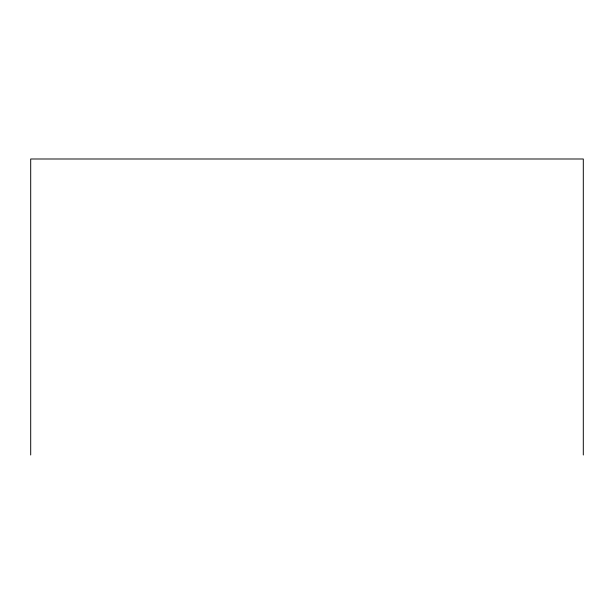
<?xml version="1.0" encoding="UTF-8"?>
<svg xmlns="http://www.w3.org/2000/svg" width="614" height="614" viewBox="0 0 614 614"><rect width="100%" height="100%" fill="white"/><g stroke="black" fill="none" stroke-linecap="round" stroke-linejoin="round"><path stroke-width="0.92" d="M583.3 455.005L583.3 158.995L30.7 158.995L30.7 455.005"/></g></svg>
